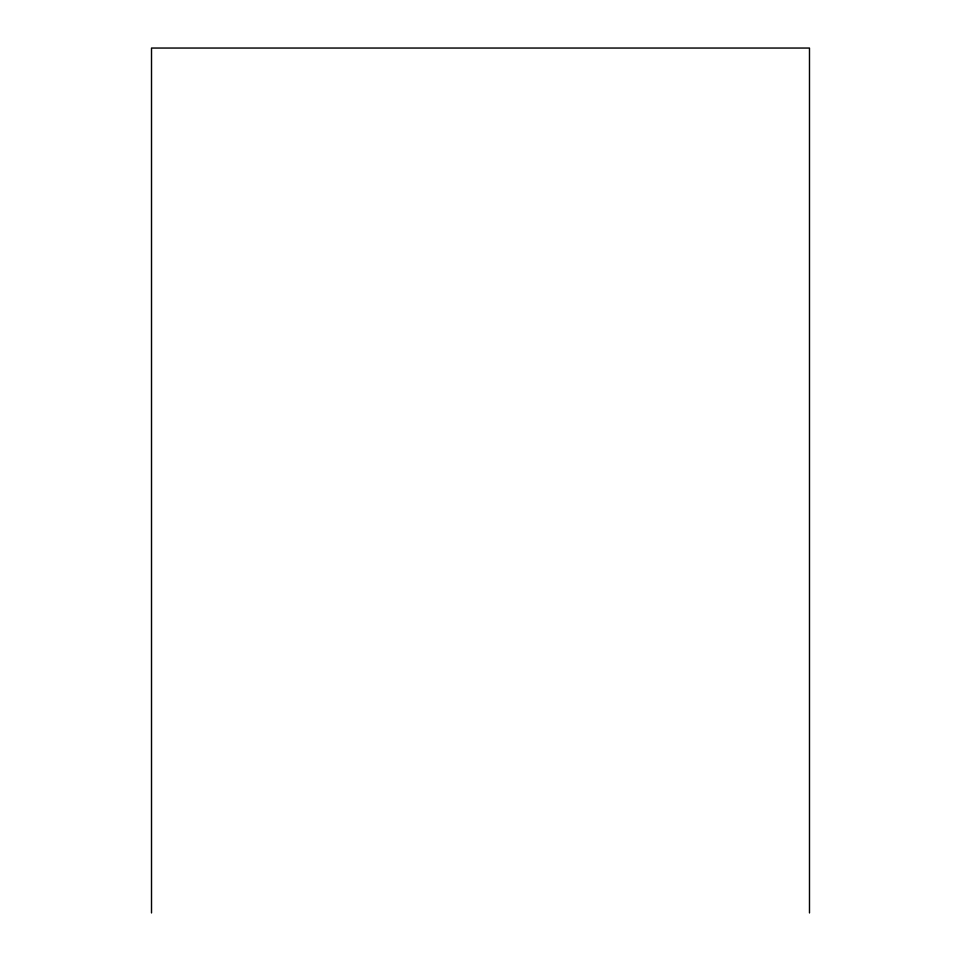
<?xml version="1.0" encoding="UTF-8"?>
<svg xmlns="http://www.w3.org/2000/svg" width="961" height="961" viewBox="0 0 961 961"><rect width="100%" height="100%" fill="white"/><g stroke="black" fill="none" stroke-linecap="round" stroke-linejoin="round"><path stroke-width="1.44" d="M809.486 912.95L809.486 48.05L151.514 48.05L151.514 912.95"/></g></svg>
